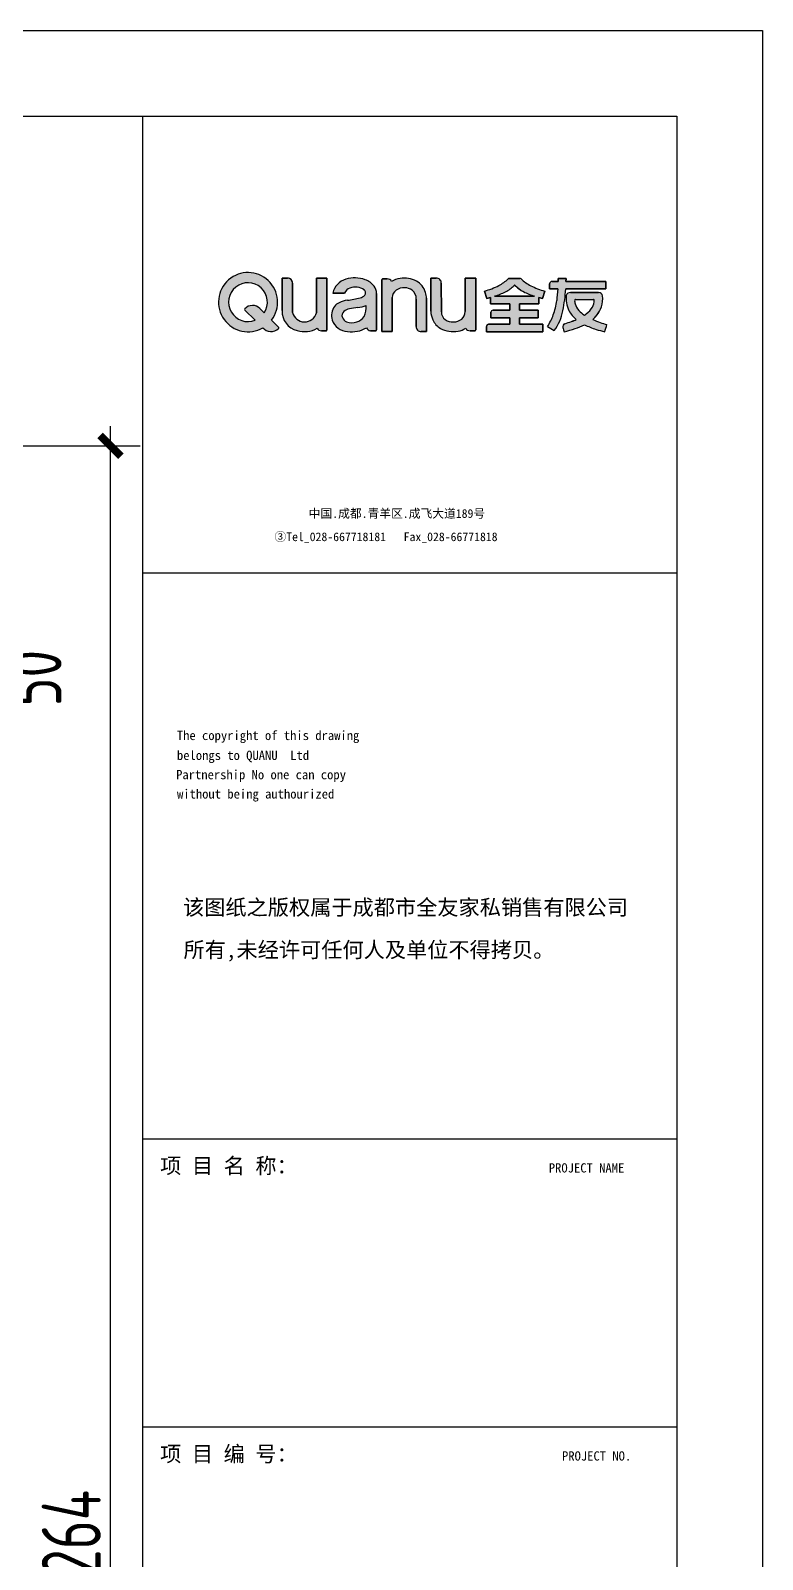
# Model space of a CAD drawing. Header units: millimetres. Extents: x 52288 to 141161, y -25566 to 16480.
# Drawn here: x 137435 to 141161, y 8706 to 16480 of the extents above; entities that cross this region are included whole.
import ezdxf

# ---------------------------------------------------------------- set-up
doc = ezdxf.new("R2010")
doc.units = ezdxf.units.MM
doc.layers.get('0').update_dxf_attribs({"color": 255})
doc.layers.add('YQ_DIM', color=3, linetype='Continuous')
doc.layers.add('图框', color=4, linetype='Continuous')
doc.styles.add('3516a317683c93ed5777ee6bd594af5a_SimSun', font='', dxfattribs={"height": 160.7402560130907})
doc.styles.add('486eac61bdf323c0d8daa4344637af08_SimSun', font='', dxfattribs={"height": 160.7402560129271})
doc.styles.add('868dd16e21e98a0437367827c1d5c75a_SimSun', font='', dxfattribs={"height": 160.7402560061108})
doc.styles.add('aedd14beafe0c8535101916d41719d9f_SimHei', font='simhei.ttf', dxfattribs={"height": 150})
doc.styles.add('c29dd2d964cafe9d8f7dd6c5c8226ba5_SimSun', font='', dxfattribs={"height": 160.7402560063835})
doc.styles.add('c7ae334b32e07ac2cc6275dbd18fe2b9_SimSun', font='', dxfattribs={"height": 160.7402560062199})
doc.styles.add('d58a1c43070b39506eecce2acf595028_SimSun', font='', dxfattribs={"height": 270.0436300979767})
doc.styles.add('e87b1bf8534fb75d08add259cfddff81_SimSun', font='', dxfattribs={"height": 160.740256013745})
doc.styles.add('YQ_DIM', font='SUPEROS.SHX', dxfattribs={"width": 0.8, "bigfont": 'HZDX.SHX'})
doc.styles.get('3516a317683c93ed5777ee6bd594af5a_SimSun').set_extended_font_data('SimSun')
doc.styles.get('486eac61bdf323c0d8daa4344637af08_SimSun').set_extended_font_data('SimSun')
doc.styles.get('868dd16e21e98a0437367827c1d5c75a_SimSun').set_extended_font_data('SimSun')
doc.styles.get('c29dd2d964cafe9d8f7dd6c5c8226ba5_SimSun').set_extended_font_data('SimSun')
doc.styles.get('c7ae334b32e07ac2cc6275dbd18fe2b9_SimSun').set_extended_font_data('SimSun')
doc.styles.get('d58a1c43070b39506eecce2acf595028_SimSun').set_extended_font_data('SimSun')
doc.styles.get('e87b1bf8534fb75d08add259cfddff81_SimSun').set_extended_font_data('SimSun')
doc.dimstyles.new('yq100', dxfattribs={"dimscale": 100, "dimtxt": 3, "dimasz": 1, "dimexe": 1.5, "dimexo": 3, "dimgap": 0.5, "dimtad": 1, "dimdec": 0, "dimdsep": 46, "dimtxsty": 'YQ_DIM', "dimblk": 'YQTICK', "dimcen": 0, "dimclrd": 256, "dimclre": 256, "dimclrt": 7, "dimadec": 1, "dimazin": 2, "dimtfac": 1, "dimtdec": 4, "dimtix": 1, "dimtmove": 2, "dimatfit": 2, "dimfxl": 1, "dimtolj": 1, "dimtzin": 0, "dimarcsym": 0})

# ---------------------------------------------------------------- blocks, each defined once
blk = doc.blocks.new('YQTICK')
blk.add_line((-1, 1e-16), (1, 1e-16))
at = {"const_width": 0.4}
blk.add_lwpolyline([(0.5303300858899105, 0.5303300858899106), (-0.5303300858899106, -0.5303300858899105)], dxfattribs=at)
blk = doc.blocks.new('*D214')
at = {"layer": 'Defpoints', "color": 0, "transparency": 16777216}
for p in [(136642.5864867716, 13211.24456644837), (136642.5864867716, 13161.24456644836), (137242.5864867718, 13211.24456644837)]:
    blk.add_point(p, dxfattribs=at)
at = {"layer": 'YQ_DIM', "lineweight": -2, "transparency": 16777216}
for p, q in [((137242.5864867718, 13311.24456644837), (137242.5864867718, 13411.24456644837)), ((136942.5864867717, 13211.24456644837), (137392.5864867718, 13211.24456644837)), ((136942.5864867717, 13161.24456644836), (137392.5864867718, 13161.24456644836)), ((137242.5864867718, 13161.24456644836), (137242.5864867718, 13211.24456644837)), ((137242.5864867718, 13061.24456644836), (137242.5864867718, 12961.24456644836))]:
    blk.add_line(p, q, dxfattribs=at)
at = {"layer": 'YQ_DIM', "lineweight": -2, "transparency": 16777216, "xscale": 100, "yscale": 100, "zscale": 100}
for p, rotation in [((137242.5864867718, 13211.24456644837), 270), ((137242.5864867718, 13161.24456644836), 90)]:
    blk.add_blockref('YQTICK', p, dxfattribs=dict(at, rotation=rotation))
at = {"layer": 'YQ_DIM', "color": 7, "transparency": 16777216, "insert": (137442.5864867717, 13186.24456644834), "char_height": 300, "attachment_point": 5, "rotation": 90, "style": 'YQ_DIM'}
blk.add_mtext('\\A1;50', dxfattribs=at)
blk = doc.blocks.new('*D216')
at = {"layer": 'Defpoints', "color": 0, "transparency": 16777216}
for p in [(136642.5864867716, 14368.24456644837), (137842.5864867718, 14368.24456644837), (136642.5864867716, 3104.244566448361)]:
    blk.add_point(p, dxfattribs=at)
at = {"layer": 'YQ_DIM', "lineweight": -2, "transparency": 16777216}
for p, q in [((136942.5864867717, 14368.24456644837), (137992.5864867717, 14368.24456644837)), ((137842.5864867718, 3204.244566448362), (137842.5864867718, 14268.24456644837)), ((136942.5864867717, 3104.244566448361), (137992.5864867717, 3104.244566448361))]:
    blk.add_line(p, q, dxfattribs=at)
at = {"layer": 'YQ_DIM', "lineweight": -2, "transparency": 16777216, "xscale": 100, "yscale": 100, "zscale": 100}
for p, rotation in [((137842.5864867718, 14368.24456644837), 90), ((137842.5864867718, 3104.244566448361), 270)]:
    blk.add_blockref('YQTICK', p, dxfattribs=dict(at, rotation=rotation))
at = {"layer": 'YQ_DIM', "color": 7, "transparency": 16777216, "insert": (137642.5864867717, 8736.244566448322), "char_height": 300, "attachment_point": 5, "rotation": 90, "style": 'YQ_DIM'}
blk.add_mtext('\\A1;11264', dxfattribs=at)
blk = doc.blocks.new('_Frame1752725')
at = {"layer": '图框'}
h = blk.add_hatch(color=127, dxfattribs=at)
edge = h.paths.add_edge_path(flags=0)
edge.add_arc((84767.29983498303, 39335.86920680334), 148.9317296771051, 220.2380441035172, 313.9089639903097)
edge.add_arc((84861.19626297161, 39239.93572113029), 14.74090326848683, 309.5681676670829, 406.7732154120058)
edge.add_line((84871.29212791126, 39250.67665871933), (84775.15939419852, 39346.38938346832))
edge.add_arc((84448.48195385472, 39595.86442142975), 411.042509474918, 322.6319717870734, 659.9367674458362)
edge = h.paths.add_edge_path(flags=0)
edge.add_line((84673.95438230698, 39447.15222534627), (84613.51069582695, 39507.33183018477))
edge.add_arc((84509.73967057343, 39402.61527594766), 147.424497331542, 45.25984496958982, 136.0468076966798)
edge.add_arc((84415.85280893181, 39496.98611205459), 14.60063779997198, 146.9996372304253, 225.0733625253638)
edge.add_line((84405.54182669366, 39486.64869122297), (84547.84686812024, 39344.70760374578))
edge.add_arc((84448.48195385473, 39595.86442142978), 270.0983769965041, -33.40717630417652, 291.58518693506414, ccw=False)
h = blk.add_hatch(color=127, dxfattribs=at)
edge = h.paths.add_edge_path(flags=0)
edge.add_line((85545.98814590093, 39929.13333678867), (85399.26384225108, 39929.13331604595))
edge.add_line((85399.26384225108, 39929.13331604595), (85398.40719916593, 39449.97235725364))
edge.add_arc((85233.80321806137, 39490.99751014209), 169.6394227913795, 192.5059831938823, 346.0049908071964, ccw=False)
edge.add_line((85068.18876203611, 39454.26352423728), (85067.59745869647, 39862.04457281849))
edge.add_arc((84998.79284606122, 39861.14642132089), 68.81047446428728, 0.747876713437428, 90)
edge.add_line((84998.79284606122, 39929.95689578518), (84920.99988038329, 39929.95689578518))
edge.add_line((84920.99988038329, 39929.95689578518), (84921.1861426598, 39478.19655449975))
edge.add_arc((85199.3800192659, 39470.12440946078), 278.3109636838615, 178.3379572764359, 255.8513963869078)
edge.add_arc((85230.46690252639, 39556.19102634439), 369.477782523574, 254.4391740104243, 298.8616248188284)
edge.add_arc((85468.20879971035, 39267.98475862968), 69.13422644933635, 210.7790271694919, 270)
edge.add_line((85468.20879971035, 39198.85053218036), (85535.16384454838, 39198.85053218036))
edge.add_arc((85533.50126999112, 39211.23547090219), 12.49603382286519, 277.6457707036473, 360.0007308975992)
edge.add_line((85545.99730381298, 39211.23563030872), (85545.98814590093, 39929.13333678867))
h = blk.add_hatch(color=127, dxfattribs=at)
edge = h.paths.add_edge_path(flags=0)
edge.add_arc((86059.35350987397, 39714.66151287946), 176.3799997855151, 1.066876140799212, 36.14656686596346)
edge.add_arc((85990.17937438762, 39653.17677469275), 268.6515173175961, 38.03372877972779, 71.2360413649442)
edge.add_arc((85934.47376271265, 39522.96812660031), 410.0025137581971, 69.718132694073, 107.8481300190022)
edge.add_arc((85878.55931738517, 39665.79054984405), 257.0900149404178, 105.7418147858693, 167.1996314721701)
edge.add_line((85627.85852167742, 39722.75006892179), (85791.75167136532, 39722.75006892179))
edge.add_arc((85902.23377290818, 39678.78480068134), 118.9085344825481, 107.9684309643045, 158.300402845619, ccw=False)
edge.add_arc((85941.190730935, 39562.99392889821), 241.0735452816799, 84.38042802800709, 108.286013596386, ccw=False)
edge.add_arc((85954.92185636704, 39627.3264573902), 175.8599191656788, 51.57504332024388, 86.78083875416348, ccw=False)
edge.add_arc((86032.63801615335, 39724.98551164651), 51.05219801697415, -39.945558887068614, 51.7889288613527, ccw=False)
edge.add_arc((85966.61009107502, 39803.71798454651), 153.280386373168, 284.72528545487745, 313.3230342935632, ccw=False)
edge.add_arc((85732.9638298043, 40655.97205433014), 1036.974153217807, 275.3775369216011, 285.24148037042994, ccw=False)
edge.add_arc((85887.61920492863, 39220.55937313941), 407.0799106975717, 98.11623282714524, 115.3876523097039)
edge.add_arc((85795.70331607434, 39419.55451027608), 187.9079375520819, 116.0822340984236, 141.4421647950466)
edge.add_arc((85844.41540595118, 39408.3835284647), 233.9644197155469, 146.7459883549517, 194.9482398451684)
edge.add_arc((85844.53836735166, 39425.7458903582), 239.1485998027697, 198.9628724129108, 267.0198578706035)
edge.add_arc((85885.82413385442, 39600.42990276594), 416.9839191975317, 262.5981471824778, 300.1410629065163)
edge.add_arc((86154.5562373428, 39262.55433608718), 63.55484026011115, 200.954311048714, 267.9304864211742)
edge.add_line((86152.26114670085, 39199.04094947118), (86226.1968747137, 39199.18009721484))
edge.add_arc((86223.39497097707, 39211.23398684852), 12.37525433477922, 283.0859115787029, 360.0076090017832)
edge.add_line((86235.77022520271, 39211.23563030872), (86235.70293303535, 39717.94560712054))
edge = h.paths.add_edge_path(flags=0)
edge.add_arc((85882.36506860927, 39346.41825933784), 158.9061869784193, 99.17871942508408, 130.206403467074)
edge.add_arc((85828.59239296625, 39411.66082170326), 74.37371069097657, 131.0148680427941, 204.4626230747266)
edge.add_arc((85854.22769973565, 39415.70263200549), 99.62327308584008, 200.469992774633, 248.4141642376808)
edge.add_arc((85891.86026376452, 39520.90672121928), 211.3265342684857, 249.4202850752802, 288.9137067487212)
edge.add_arc((85911.43554809724, 39492.53106416649), 178.3814049181304, 285.9185893755929, 327.1927749894476)
edge.add_arc((85802.28865655835, 39521.22906671463), 287.8063083448873, 334.181131510128, 366.0521943084551)
edge.add_arc((85934.46187121882, 39881.79799231793), 364.3802459002115, 276.4456145470267, 295.00610557639305, ccw=False)
edge.add_arc((86898.06338143407, 32439.36560795537), 7140.224178289566, 97.42481594364052, 98.38362011521227)
h = blk.add_hatch(color=127, dxfattribs=at)
edge = h.paths.add_edge_path(flags=0)
edge.add_arc((86621.26967760758, 39568.47819143832), 361.8257166193162, 61.91975623077635, 99.52859388517894)
edge.add_arc((86617.1725065106, 39569.22154512115), 360.4356648604801, 98.90583172581138, 118.8309535793351)
edge.add_arc((86387.20077788387, 39853.93728906034), 64.168353575731, 28.93177283336087, 92.55860754054395)
edge.add_line((86384.33622010161, 39918.04167197862), (86321.31618565384, 39918.04167197862))
edge.add_arc((86319.13686579985, 39905.65665602089), 12.57529543585283, 80.02015835983248, 180.0003743873381)
edge.add_line((86306.56157036428, 39905.65657385026), (86306.5662667593, 39186.92591558374))
edge.add_line((86306.5662667593, 39186.92591558374), (86453.28610877562, 39186.92591558374))
edge.add_line((86453.28610877562, 39186.92591558374), (86453.53665293852, 39659.11523861271))
edge.add_arc((86585.38267904091, 39655.47030455613), 131.8963992809347, 126.5180320754539, 178.4164394970568, ccw=False)
edge.add_arc((86617.21137351026, 39601.01257631092), 194.7226097736422, 87.15381934618762, 124.5089057038314, ccw=False)
edge.add_arc((86626.5355172701, 39612.96670574976), 182.5286038755536, 55.658432234772704, 89.8917772545837, ccw=False)
edge.add_arc((86646.06413589098, 39651.75697611912), 139.6021056449307, -6.273575203020016, 53.29455166438788, ccw=False)
edge.add_line((86784.83022862709, 39636.50183248654), (86784.85357233603, 39259.19081300413))
edge.add_arc((86852.57174409462, 39254.7774075829), 67.86183709376286, 176.2711280765733, 271.0004550365444)
edge.add_line((86853.756635326, 39186.92591558374), (86931.55007064344, 39186.92591558374))
edge.add_line((86931.55007064344, 39186.92591558374), (86930.90276724454, 39649.41476094692))
edge.add_arc((86419.3344556897, 39603.44471416756), 513.6296161515323, 5.13486508578309, 14.3694919679643)
edge.add_arc((86663.68405941706, 39657.02420568593), 263.7721095563984, 16.26787376780749, 60.9949066642995)
h = blk.add_hatch(color=34, dxfattribs=at)
edge = h.paths.add_edge_path(flags=0)
edge.add_arc((87306.72944882207, 39504.51570093712), 183.1380954835543, 269.3644822040229, 308.1911792995119)
edge.add_arc((87333.39491118841, 39462.42178405337), 133.6635018286431, 310.3642888615421, 361.1772821291647)
edge.add_line((87467.03019779985, 39465.168034838), (87467.04124957453, 39929.95689578518))
edge.add_line((87467.04124957453, 39929.95689578518), (87613.77940753146, 39929.95689578518))
edge.add_line((87613.77940753146, 39929.95689578518), (87613.77471113643, 39211.23563030872))
edge.add_arc((87601.52925042776, 39211.09747452372), 12.24624003473932, -89.32340043065079, 0.6463952439144123, ccw=False)
edge.add_line((87601.67386157069, 39198.85208834747), (87535.98151063875, 39198.8502973606))
edge.add_arc((87533.18520944029, 39263.05589791646), 64.26646437396363, 208.2844438338783, 272.49378669682847, ccw=False)
edge.add_arc((87310.19357450893, 39521.0624582367), 333.0120907061139, 279.9592577791272, 299.97857635208123, ccw=False)
edge.add_arc((87299.39886397946, 39548.30173515478), 361.7562804857008, 240.9773770933831, 280.8970922119112, ccw=False)
edge.add_arc((87253.86681611343, 39457.13832393149), 259.987794805351, 204.6068513659465, 240.0046072508428, ccw=False)
edge.add_arc((87316.07202638077, 39482.20824445028), 326.9975473854933, 182.3155143663885, 204.0622017925993, ccw=False)
edge.add_line((86989.34147519805, 39468.99677519181), (86988.77728770675, 39929.95689578518))
edge.add_line((86988.77728770675, 39929.95689578518), (87064.30994556542, 39929.95689578518))
edge.add_arc((87068.2667421819, 39862.66579528676), 67.40733228479266, -4.3809912613435245, 93.36518497781492, ccw=False)
edge.add_line((87135.47712035615, 39857.5166680377), (87136.52313896274, 39460.81529423081))
edge.add_arc((87266.08204979094, 39458.6877476641), 129.5763783619069, 179.0592041668858, 234.3259167883813)
edge.add_arc((87295.4403191493, 39507.88276696112), 186.723540429695, 235.8112693527512, 272.8419122310162)
h = blk.add_hatch(color=127, dxfattribs=at)
edge = h.paths.add_edge_path(flags=0)
edge.add_arc((88863.75705644312, 40794.68770563673), 1084.656819002248, 243.4426214662634, 254.4956369588065)
edge.add_line((88573.81553834733, 39749.50143941793), (88542.50373346652, 39646.54518922007))
edge.add_line((88542.50373346652, 39646.54518922007), (88490.77435123398, 39660.48983435471))
edge.add_line((88490.77435123398, 39660.48983435471), (88490.77435123398, 39572.75496101813))
edge.add_line((88490.77435123398, 39572.75496101813), (88221.25152848281, 39572.75496101813))
edge.add_line((88221.25152848281, 39572.75496101813), (88221.25152848281, 39483.06837495075))
edge.add_line((88221.25152848281, 39483.06837495075), (88484.05005284361, 39483.06837495075))
edge.add_line((88484.05005284361, 39483.06837495075), (88484.05005284361, 39378.21407670534))
edge.add_line((88484.05005284361, 39378.21407670534), (88221.25152848281, 39378.21407670534))
edge.add_line((88221.25152848281, 39378.21407670534), (88221.25152848281, 39288.53218703297))
edge.add_line((88221.25152848281, 39288.53218703297), (88546.85400417405, 39288.53218703297))
edge.add_line((88546.85400417405, 39288.53218703297), (88546.85400417405, 39183.67295757278))
edge.add_line((88546.85400417405, 39183.67295757278), (87762.80377058435, 39183.67295757278))
edge.add_line((87762.80377058435, 39183.67295757278), (87762.91067549153, 39257.6713278136))
edge.add_arc((87793.5870420185, 39257.62700989004), 30.6763985398284, 92.35231495100419, 179.9172252617366, ccw=False)
edge.add_line((87792.32795659616, 39288.27755851929), (88088.40601145584, 39288.53218703297))
edge.add_line((88088.40601145584, 39288.53218703297), (88088.40601145584, 39378.21407670534))
edge.add_line((88088.40601145584, 39378.21407670534), (87825.59832912474, 39378.23428377611))
edge.add_line((87825.59832912474, 39378.23428377611), (87825.99088112228, 39454.66154316344))
edge.add_arc((87859.2194632862, 39449.42867397569), 33.63809733856726, 98.06418497675901, 171.0505055675783, ccw=False)
edge.add_line((87854.50063192566, 39482.73414234275), (88088.40601145584, 39483.27621604494))
edge.add_line((88088.40601145584, 39483.27621604494), (88088.40601145584, 39572.75496101813))
edge.add_line((88088.40601145584, 39572.75496101813), (87818.88318870465, 39572.75496101813))
edge.add_line((87818.88318870465, 39572.75496101813), (87818.88318870465, 39660.80109630485))
edge.add_line((87818.88318870465, 39660.80109630485), (87767.55212654197, 39645.18991971603))
edge.add_line((87767.55212654197, 39645.18991971603), (87735.82814722598, 39749.50143941793))
edge.add_arc((87453.6467041806, 40773.65369714168), 1062.315496356838, 285.4043112853434, 296.9691730230617)
edge.add_arc((87715.05977089774, 40267.22919736897), 492.4217771873816, 296.583399013757, 315.5071099093146)
edge.add_arc((88077.92424082688, 39909.64294779392), 17.04459754285354, 94.70602026042422, 132.8953029499601, ccw=False)
edge.add_line((88076.5258470207, 39926.63008410822), (88228.29524420836, 39926.70863416924))
edge.add_arc((88228.30879729975, 39900.52221896312), 26.1864187133988, 52.36257055432827, 90.02965411118032, ccw=False)
edge.add_arc((88597.29279357377, 40269.99857083572), 496.2089205429676, 224.6527212021642, 243.8771939930586)
edge = h.paths.add_edge_path(flags=0)
edge.add_arc((87817.79567011246, 40154.59391076876), 464.6777150162539, 296.9518089760104, 315.4230326986399)
edge.add_arc((88154.82198499767, 39822.70498122094), 8.331901249209857, 35.671995352741305, 136.388192478257, ccw=False)
edge.add_arc((88493.00786748467, 40156.98879477453), 467.2882802740324, 224.8272751023901, 242.6914709771439)
edge.add_arc((88701.65946628262, 40551.74571621764), 913.7847593836462, 242.4224890644533, 252.9296546318964)
edge.add_line((88433.42197524339, 39678.21767723846), (87876.22640672496, 39678.21767723846))
edge.add_arc((87601.5221381168, 40568.00565391432), 931.2277265140227, 287.1570279794288, 297.2845818837275)
h = blk.add_hatch(color=127, dxfattribs=at)
edge = h.paths.add_edge_path(flags=0)
edge.add_line((89424.14035918762, 39884.15765154507), (88869.1891978495, 39884.15765154507))
edge.add_line((88869.1891978495, 39884.15765154507), (88869.59167890275, 39926.70863416924))
edge.add_line((88869.59167890275, 39926.70863416924), (88758.70979246825, 39926.70863416924))
edge.add_line((88758.70979246825, 39926.70863416924), (88758.48295658873, 39884.15765154507))
edge.add_line((88758.48295658873, 39884.15765154507), (88674.94251779787, 39884.15765154507))
edge.add_arc((88675.09269747205, 39850.9694020338), 33.18858929747666, 90.25926654453224, 180)
edge.add_line((88641.9041081746, 39850.9694020338), (88641.9041081746, 39779.39986421733))
edge.add_line((88641.9041081746, 39779.39986421733), (88755.45190324252, 39779.39986421733))
edge.add_arc((93765.02206431967, 39228.86938620763), 5039.729854463658, 173.7286031618145, 175.5821923318057)
edge.add_arc((87714.90806694728, 39757.59039924493), 1034.941339260398, 340.83849179019376, 352.19673361167435, ccw=False)
edge.add_arc((88062.80149588642, 39639.66593916098), 667.6214869361082, 325.2257370955865, 340.59830454705457, ccw=False)
edge.add_arc((93572.28973189618, 47169.89743910816), 9337.908196383549, 237.9076112800886, 238.5933260034278)
edge.add_arc((88162.50626822414, 39597.65830073547), 673.5653845698855, 323.8251312146929, 349.7290166150431)
edge.add_arc((86929.3672855499, 39881.36991670911), 1938.437781656338, 347.9762147404223, 356.9846070858832)
edge.add_line((88865.1211804827, 39779.39986421733), (89424.14035918762, 39779.39986421733))
edge.add_line((89424.14035918762, 39779.39986421733), (89424.14035918762, 39884.15765154507))
h = blk.add_hatch(color=127, dxfattribs=at)
edge = h.paths.add_edge_path(flags=0)
edge.add_arc((89325.45745714316, 39676.04686453657), 53.27269880335242, 10.11424258642853, 92.59560345543407)
edge.add_line((89323.04493197547, 39729.26490809427), (88930.60267805123, 39729.26490809427))
edge.add_arc((88925.63959446167, 39675.11343156827), 54.37843882149238, 84.7633651782788, 164.7863589476459)
edge.add_arc((89358.34283932298, 39652.51163289875), 486.5749855905432, 175.6540683627763, 187.9800524992724)
edge.add_arc((89222.66243069422, 39635.99047796007), 349.9235927280972, 188.3853258614714, 206.6088333153321)
edge.add_arc((89250.44564951718, 39655.56900606678), 383.5667084666047, 207.3648268830316, 231.6058919158884)
edge.add_arc((88532.31242819352, 40428.73512342723), 1176.154568521476, 290.57625962234863, 294.0814719603433, ccw=False)
edge.add_arc((88391.43902489662, 40802.81950049123), 1575.884864573564, 287.0411226113331, 290.59127744826225, ccw=False)
edge.add_arc((88865.8227686824, 39255.29850294579), 42.71367751288251, 107.0979570335956, 197.2746619334935)
edge.add_arc((145654.9719803538, 56966.79998515839), 59529.72697642534, 197.3217156436354, 197.381140555621)
edge.add_arc((88304.89525447771, 41256.62066446478), 2141.754795027601, 284.5636003724128, 288.8434376760959)
edge.add_arc((88652.41255206008, 40237.85092223814), 1065.344086998106, 288.8516988527656, 296.3432753892069)
edge.add_arc((89628.86722707994, 40309.03454408058), 1142.882804717021, 243.8491173013201, 252.5986330213445)
edge.add_arc((90007.33653736758, 41475.26434656255), 2368.956674915338, 252.2994221710133, 255.317208947767)
edge.add_arc((79236.6978479932, 42414.13830570836), 10670.92337663559, 342.3780080821428, 342.9417675703386)
edge.add_arc((89959.22583715527, 41109.93981120281), 1898.931711719282, 251.1569375021775, 254.0742878018296, ccw=False)
edge.add_arc((89544.39627749758, 39937.71161417994), 655.6959130697172, 242.37289381034782, 252.3799064762527, ccw=False)
edge.add_arc((88973.61135556463, 39682.35736234456), 420.8893883339233, 309.3255909509139, 320.8024136860993)
edge.add_arc((89032.33882978049, 39634.18496170507), 344.9325641696745, 320.8384010816065, 342.4656946257337)
edge.add_arc((88945.10499474939, 39653.40995609722), 433.9780945850521, 343.5153211133918, 364.2275926054909)
edge = h.paths.add_edge_path(flags=0)
edge.add_arc((89000.96680685891, 39622.60835558945), 12.4465560983966, 97.64634440834737, 144.4893053820539)
edge.add_arc((89117.46448748736, 39611.86981816678), 127.8977188022222, 171.923875468145, 196.8054351313416)
edge.add_arc((89210.75931444274, 39635.69904885007), 224.1363342191999, 195.7414173601593, 223.4970818954661)
edge.add_arc((89356.78061613347, 39768.58924764801), 421.5522586323002, 222.9385616865941, 236.6757095649402)
edge.add_arc((88839.8194989074, 39842.19447860628), 512.6194988389929, 303.8271710000319, 307.4096318838816)
edge.add_arc((88964.86600543617, 39690.29849165279), 316.0782752241293, 306.131971217713, 329.0836822958423)
edge.add_arc((89073.10636521559, 39622.10407437175), 188.2017810065195, 329.9644322168014, 360.5314112629126)
edge.add_arc((89250.27285470418, 39623.85211190016), 11.02719699076661, 359.9869358841814, 452.7158984271323)
edge.add_line((89249.75034618402, 39634.86692276188), (88999.31069170314, 39634.9442398829))
at = {"layer": '图框', "linetype": 'Continuous'}
for p, q in [((32200.69417268088, 43367.89985681519), (91600.69417267996, 43367.89985681519)), ((91600.69417267996, 43367.89985681519), (91600.69417267996, 1363.614142528808)), ((34582.03130042231, 42177.23129302596), (90410.02560885582, 42177.23129302596)), ((82980.25377489586, 42177.23129302596), (82980.25377489586, 2554.282706329672)), ((90410.02560885582, 42177.23129302596), (90410.02560885582, 2554.282706329672)), ((90410.02560885582, 41462.83015474893), (90410.02560885582, 2554.282706329672)), ((84920.99988038329, 39929.95689578518), (84998.79284606122, 39929.95689578518)), ((84921.1861426598, 39478.19655449975), (84920.99988038329, 39929.95689578518)), ((85398.40719916593, 39449.97235725364), (85399.26384225108, 39929.13331604595)), ((85399.26384225108, 39929.13331604595), (85545.98814590093, 39929.13333678867)), ((85545.98814590093, 39929.13333678867), (85545.99730381298, 39211.23563030872)), ((86988.77728770675, 39929.95689578518), (87064.30994556542, 39929.95689578518)), ((86989.34147519805, 39468.99677519181), (86988.77728770675, 39929.95689578518)), ((87467.03019779985, 39465.168034838), (87467.04124957453, 39929.95689578518)), ((87467.04124957453, 39929.95689578518), (87613.77940753146, 39929.95689578518)), ((87613.77940753146, 39929.95689578518), (87613.77471113643, 39211.23563030872)), ((88076.5258470207, 39926.63008410822), (88228.29524420836, 39926.70863416924)), ((88758.48295658873, 39884.15765154507), (88758.70979246825, 39926.70863416924)), ((88758.70979246825, 39926.70863416924), (88869.59167890275, 39926.70863416924)), ((88869.59167890275, 39926.70863416924), (88869.1891978495, 39884.15765154507)), ((85067.59977407887, 39860.44781358297), (85068.18876203611, 39454.26352423728)), ((85791.75167136532, 39722.75006892179), (85627.85852167742, 39722.75006892179)), ((86235.70293303535, 39717.94560712054), (86235.77022520271, 39211.23563030872)), ((86306.5662667593, 39186.92591558374), (86306.56157036428, 39905.65657385026)), ((86321.31618565384, 39918.04167197862), (86384.33622010163, 39918.04167197862)), ((87135.47712035615, 39857.5166680377), (87136.52313896274, 39460.81529423081)), ((87767.1399521068, 39646.54518922007), (87735.82814722598, 39749.50143941793)), ((88573.81553834733, 39749.50143941793), (88542.50373346652, 39646.54518922007)), ((88641.9041081746, 39779.39986421733), (88641.9041081746, 39850.9694020338)), ((88755.45190324252, 39779.39986421733), (88641.9041081746, 39779.39986421733)), ((88675.24287714627, 39884.15765154507), (88758.48295658873, 39884.15765154507)), ((89424.14035918762, 39779.39986421733), (88865.1211804827, 39779.39986421733)), ((88869.1891978495, 39884.15765154507), (89424.14035918762, 39884.15765154507)), ((88930.60267805123, 39729.26490809427), (89323.04493197547, 39729.26490809427)), ((89424.14035918762, 39884.15765154507), (89424.14035918762, 39779.39986421733)), ((84613.51069582695, 39507.33183018476), (84673.95438230698, 39447.15222534627)), ((86453.53665293852, 39659.11523861271), (86453.28610877562, 39186.92591558374)), ((86784.85357233603, 39259.19081300413), (86784.83022862709, 39636.50183248654)), ((86930.90276724454, 39649.41476094692), (86931.55007064344, 39186.92591558374)), ((87818.88318870465, 39660.80109630485), (87767.55212654197, 39645.18991971603)), ((87818.88318870465, 39572.75496101813), (87818.88318870465, 39660.80109630485)), ((88088.40601145584, 39572.75496101813), (87818.88318870465, 39572.75496101813)), ((87876.22640672496, 39678.21767723846), (88433.42197524339, 39678.21767723846)), ((88088.40601145584, 39483.27621604494), (88088.40601145584, 39572.75496101813)), ((88490.77435123398, 39572.75496101813), (88221.25152848281, 39572.75496101813)), ((88221.25152848281, 39572.75496101813), (88221.25152848281, 39483.06837495075)), ((88542.50373346652, 39646.54518922007), (88490.77435123398, 39660.48983435471)), ((88490.77435123398, 39660.48983435471), (88490.77435123398, 39572.75496101813)), ((89002.63053850371, 39634.94321496137), (89249.75034618402, 39634.86692276188)), ((84547.84686812024, 39344.70760374578), (84405.54182669366, 39486.64869122297)), ((84775.15939419852, 39346.38938346832), (84871.29212791126, 39250.67665871933)), ((87792.32795659616, 39288.27755851929), (88088.40601145584, 39288.53218703297)), ((87825.59832912474, 39378.23428377611), (87825.99088112228, 39454.66154316344)), ((88088.40601145584, 39378.21407670534), (87825.59832912474, 39378.23428377611)), ((87854.50063192566, 39482.73414234275), (88088.40601145584, 39483.27621604494)), ((88088.40601145584, 39288.53218703297), (88088.40601145584, 39378.21407670534)), ((88221.25152848281, 39483.06837495075), (88484.05005284361, 39483.06837495075)), ((88484.05005284361, 39378.21407670534), (88221.25152848281, 39378.21407670534)), ((88221.25152848281, 39378.21407670534), (88221.25152848281, 39288.53218703297)), ((88221.25152848281, 39288.53218703297), (88546.85400417405, 39288.53218703297)), ((88484.05005284361, 39483.06837495075), (88484.05005284361, 39378.21407670534)), ((88546.85400417405, 39288.53218703297), (88546.85400417405, 39183.67295757278)), ((85531.8386954339, 39198.85053218036), (85468.20879971035, 39198.85053218036)), ((86226.1968747137, 39199.18009721484), (86152.26114670085, 39199.04094947118)), ((86453.28610877562, 39186.92591558374), (86306.5662667593, 39186.92591558374)), ((86931.55007064344, 39186.92591558374), (86853.756635326, 39186.92591558374)), ((87601.38530698307, 39198.85208048052), (87535.98151063875, 39198.8502973606)), ((87762.80377058435, 39183.67295757278), (87762.91067549153, 39257.6713278136)), ((88546.85400417405, 39183.67295757278), (87762.80377058435, 39183.67295757278)), ((82980.25377489586, 35834.49239629538), (90410.02560885582, 35834.49239629538)), ((82980.25377489586, 27975.92285597914), (90410.02560885582, 27975.92285597914)), ((82980.25377489586, 23975.19797204861), (90410.02560885582, 23975.19797204861))]:
    blk.add_line(p, q, dxfattribs=at)
at = {"layer": '图框', "color": 127, "linetype": 'Continuous', "ltscale": 2}
for p, q in [((84998.79284606122, 39929.95689578518), (84920.99988038329, 39929.95689578518)), ((84920.99988038329, 39929.95689578518), (84921.1861426598, 39478.19655449975)), ((85399.26384225108, 39929.13331604595), (85398.40719916593, 39449.97235725364)), ((85545.98814590093, 39929.13333678867), (85399.26384225108, 39929.13331604595)), ((85545.99730381298, 39211.23563030872), (85545.98814590093, 39929.13333678867)), ((88228.29524420836, 39926.70863416924), (88076.5258470207, 39926.63008410822)), ((88758.70979246825, 39926.70863416924), (88758.48295658873, 39884.15765154507)), ((88869.59167890275, 39926.70863416924), (88758.70979246825, 39926.70863416924)), ((88869.1891978495, 39884.15765154507), (88869.59167890275, 39926.70863416924)), ((85068.18876203611, 39454.26352423728), (85067.59745869647, 39862.04457281849)), ((85627.85852167742, 39722.75006892179), (85791.75167136532, 39722.75006892179)), ((86235.77022520271, 39211.23563030872), (86235.70293303535, 39717.94560712054)), ((86306.56157036428, 39905.65657385026), (86306.5662667593, 39186.92591558374)), ((86384.33622010161, 39918.04167197862), (86321.31618565384, 39918.04167197862)), ((87735.82814722598, 39749.50143941793), (87767.55212654197, 39645.18991971603)), ((88542.50373346652, 39646.54518922007), (88573.81553834733, 39749.50143941793)), ((88641.9041081746, 39850.9694020338), (88641.9041081746, 39779.39986421733)), ((88641.9041081746, 39779.39986421733), (88755.45190324252, 39779.39986421733)), ((88758.48295658873, 39884.15765154507), (88674.94251779787, 39884.15765154507)), ((88865.1211804827, 39779.39986421733), (89424.14035918762, 39779.39986421733)), ((89424.14035918762, 39884.15765154507), (88869.1891978495, 39884.15765154507)), ((89323.04493197547, 39729.26490809427), (88930.60267805123, 39729.26490809427)), ((89424.14035918762, 39779.39986421733), (89424.14035918762, 39884.15765154507)), ((84673.95438230698, 39447.15222534627), (84613.51069582695, 39507.33183018477)), ((86453.28610877562, 39186.92591558374), (86453.53665293852, 39659.11523861271)), ((86784.83022862709, 39636.50183248654), (86784.85357233603, 39259.19081300413)), ((86931.55007064344, 39186.92591558374), (86930.90276724454, 39649.41476094692)), ((87767.55212654197, 39645.18991971603), (87818.88318870465, 39660.80109630485)), ((87818.88318870465, 39660.80109630485), (87818.88318870465, 39572.75496101813)), ((87818.88318870465, 39572.75496101813), (88088.40601145584, 39572.75496101813)), ((88433.42197524339, 39678.21767723846), (87876.22640672496, 39678.21767723846)), ((88088.40601145584, 39572.75496101813), (88088.40601145584, 39483.27621604494)), ((88221.25152848281, 39483.06837495075), (88221.25152848281, 39572.75496101813)), ((88221.25152848281, 39572.75496101813), (88490.77435123398, 39572.75496101813)), ((88490.77435123398, 39572.75496101813), (88490.77435123398, 39660.48983435471)), ((88490.77435123398, 39660.48983435471), (88542.50373346652, 39646.54518922007)), ((88999.31069170314, 39634.9442398829), (89249.75034618402, 39634.86692276188)), ((84405.54182669366, 39486.64869122297), (84547.84686812024, 39344.70760374578)), ((84871.29212791126, 39250.67665871933), (84775.15939419852, 39346.38938346832)), ((88088.40601145584, 39288.53218703297), (87792.32795659616, 39288.27755851929)), ((87825.99088112228, 39454.66154316344), (87825.59832912474, 39378.23428377611)), ((87825.59832912474, 39378.23428377611), (88088.40601145584, 39378.21407670534)), ((88088.40601145584, 39483.27621604494), (87854.50063192566, 39482.73414234275)), ((88088.40601145584, 39378.21407670534), (88088.40601145584, 39288.53218703297)), ((88484.05005284361, 39483.06837495075), (88221.25152848281, 39483.06837495075)), ((88221.25152848281, 39288.53218703297), (88221.25152848281, 39378.21407670534)), ((88221.25152848281, 39378.21407670534), (88484.05005284361, 39378.21407670534)), ((88546.85400417405, 39288.53218703297), (88221.25152848281, 39288.53218703297)), ((88484.05005284361, 39378.21407670534), (88484.05005284361, 39483.06837495075)), ((88546.85400417405, 39183.67295757278), (88546.85400417405, 39288.53218703297)), ((85468.20879971035, 39198.85053218036), (85535.16384454838, 39198.85053218036)), ((86152.26114670085, 39199.04094947118), (86226.1968747137, 39199.18009721484)), ((86306.5662667593, 39186.92591558374), (86453.28610877562, 39186.92591558374)), ((86853.756635326, 39186.92591558374), (86931.55007064344, 39186.92591558374)), ((87762.91067549153, 39257.6713278136), (87762.80377058435, 39183.67295757278)), ((87762.80377058435, 39183.67295757278), (88546.85400417405, 39183.67295757278))]:
    blk.add_line(p, q, dxfattribs=at)
at = {"layer": '图框', "color": 34, "linetype": 'Continuous', "ltscale": 2}
for p, q in [((87064.30994556542, 39929.95689578518), (86988.77728770675, 39929.95689578518)), ((86988.77728770675, 39929.95689578518), (86989.34147519805, 39468.99677519181)), ((87467.04124957453, 39929.95689578518), (87467.03019779985, 39465.168034838)), ((87613.77940753146, 39929.95689578518), (87467.04124957453, 39929.95689578518)), ((87613.77471113643, 39211.23563030872), (87613.77940753146, 39929.95689578518)), ((87136.52313896274, 39460.81529423081), (87135.47712035615, 39857.5166680377)), ((87535.98151063875, 39198.8502973606), (87601.67386157069, 39198.85208834747))]:
    blk.add_line(p, q, dxfattribs=at)
at = {"layer": '图框', "linetype": 'Continuous'}
for centre, radius, start, end in [((84448.48195385472, 39595.86442142978), 411.0425094749357, 322.6319717870702, 299.9367674458378), ((84998.79284606122, 39861.14642132089), 68.81047446429147, 359.4182867811459, 90), ((85934.47376271265, 39522.96812660031), 410.0025137581984, 69.71813269407299, 107.8481300190022), ((86617.17250651063, 39569.22154512116), 360.4356648604733, 98.9058317258093, 118.8309535793382), ((86621.26967760755, 39568.47819143832), 361.825716619321, 61.91975623077175, 99.52859388516943), ((87068.2667421819, 39862.66579528676), 67.40733228479628, 355.6190087386627, 93.36518497781479), ((87715.05977089779, 40267.22919736897), 492.421777187357, 296.583399013766, 315.5071099094458), ((88077.92424082677, 39909.64294779391), 17.04459754284408, 94.70602026008291, 132.895302945857), ((88228.30879729975, 39900.52221896313), 26.18641871339888, 52.36257055437285, 90.0296541111803), ((88597.29279357377, 40269.99857083572), 496.2089205429675, 224.6527212021618, 243.8771939930454), ((84448.48195385472, 39595.86442142978), 270.0983769965056, 326.5928236958278, 291.585186935064), ((85878.55931738517, 39665.79054984405), 257.0900149404145, 105.7418147858697, 167.1996314721701), ((85902.23377290818, 39678.78480068134), 118.9085344825336, 107.9684309643587, 158.3004028456164), ((85941.190730935, 39562.9939288982), 241.0735452816972, 84.38042802801104, 108.2860135964172), ((85954.92185636701, 39627.32645739021), 175.8599191656734, 51.40006597223549, 86.78083875415861), ((86032.63801615335, 39724.98551164651), 51.05219801697779, 320.0544411129418, 51.18618043117216), ((85990.17937438762, 39653.17677469277), 268.6515173175858, 38.03372877972536, 71.2360413649437), ((86059.35350987397, 39714.66151287946), 176.3799997855159, 1.066876140799232, 36.14656686596346), ((86319.13686579985, 39905.65665602089), 12.57529543586786, 80.0201583597787, 180.0003743872719), ((86387.20077788387, 39853.93728906037), 64.16835357572084, 28.93177283336717, 92.55860754054422), ((86585.38267904091, 39655.47030455612), 131.8963992809306, 126.5180320754399, 178.4164394970567), ((86617.21137351028, 39601.01257631094), 194.7226097736225, 87.1538193461916, 124.5089057038303), ((86626.5355172701, 39612.96670574974), 182.5286038755741, 55.65843223478282, 89.89177725458366), ((86646.06413589098, 39651.75697611911), 139.6021056449301, 353.726424796977, 53.29455166439445), ((86663.68405941706, 39657.02420568593), 263.7721095563928, 16.26787376781294, 60.99490666430228), ((86419.33445568968, 39603.44471416759), 513.6296161515446, 5.134865085781354, 14.36949196796311), ((87453.64670418059, 40773.65369714174), 1062.315496356892, 285.4043112853434, 296.9691730230665), ((87601.52213811682, 40568.00565391428), 931.2277265139917, 287.1570279794275, 297.2845818837285), ((87817.79567011246, 40154.59391076878), 464.6777150162683, 296.9518089760136, 315.4230326986406), ((88154.82198499767, 39822.70498122097), 8.331901249203053, 53.66308376557675, 136.3881924783294), ((88493.00786748467, 40156.98879477455), 467.2882802740367, 224.5078040144894, 242.6914709771483), ((88701.65946628262, 40551.74571621761), 913.784759383638, 242.4224890644531, 252.9296546318952), ((88863.75705644312, 40794.68770563673), 1084.656819002248, 243.4426214662574, 254.4956369588065), ((88675.0926974721, 39850.9694020338), 33.1885892974824, 89.7407334554427, 180), ((93765.02206431956, 39228.86938620766), 5039.729854463552, 173.7286031618148, 175.5821923318061), ((86929.3672855499, 39881.36991670911), 1938.437781656337, 347.9762147404205, 356.9846070858832), ((88925.63959446167, 39675.11343156825), 54.37843882149827, 84.76336517827947, 164.7863589476385), ((89325.45745714319, 39676.04686453656), 53.27269880336071, 10.11424258641038, 92.59560345544935), ((84415.85280893181, 39496.98611205459), 14.60063779997379, 146.9996372304253, 225.0733625253638), ((84509.73967057343, 39402.61527594766), 147.4244973315389, 45.25984496958184, 136.0468076966798), ((85844.41540595118, 39408.38352846471), 233.9644197155319, 146.7459883549528, 194.9482398451711), ((85795.70331607436, 39419.55451027607), 187.9079375520967, 116.0822340984267, 141.4421647950477), ((85887.61920492863, 39220.55937313941), 407.0799106975709, 98.11623282714524, 115.3876523097039), ((85882.36506860927, 39346.41825933781), 158.9061869784399, 99.178719425003, 130.2064034670745), ((85732.96382980426, 40655.97205433014), 1036.974153217806, 275.3775369216036, 285.2414803704207), ((86898.06338143448, 32439.365607956), 7140.224178288987, 97.4248159436444, 98.38362011521461), ((85934.46187121882, 39881.79799231794), 364.3802459002188, 276.4456145470266, 295.0061055763925), ((85966.61009107502, 39803.71798454654), 153.280386373175, 284.7252854547983, 313.3230342935671), ((85802.2886565583, 39521.22906671463), 287.8063083449017, 334.181131510128, 6.052194308454775), ((87714.90806694723, 39757.59039924498), 1034.941339260451, 340.8384917901901, 352.1967336116707), ((89358.34283932297, 39652.51163289875), 486.5749855905161, 175.6540683627752, 187.9800524992495), ((89222.66243069422, 39635.99047796004), 349.9235927280945, 188.3853258614367, 206.6088333153257), ((89117.46448748736, 39611.86981816675), 127.8977188022112, 171.9238754681311, 196.8054351313704), ((89000.96680685892, 39622.60835558944), 12.44655609840505, 82.31827825024033, 144.4893053819993), ((89210.75931444277, 39635.69904885005), 224.1363342192054, 195.7414173601782, 223.4970818954622), ((88964.86600543617, 39690.29849165282), 316.0782752241295, 306.1319712177027, 329.083682295873), ((89073.10636521559, 39622.1040743717), 188.2017810065224, 329.9644322168808, 0.5314112644387708), ((89250.2728547041, 39623.85211190018), 11.02719699074932, 359.9869359099266, 92.71589842683404), ((89032.33882978049, 39634.18496170507), 344.9325641696701, 320.4395780003504, 342.4656946256955), ((88945.10499474939, 39653.40995609727), 433.9780945850608, 343.5153211133549, 4.227592605480145), ((85199.3800192659, 39470.12440946078), 278.3109636838684, 178.337957276439, 255.8513963869111), ((85233.80321806137, 39490.99751014209), 169.6394227913652, 192.5059831938857, 346.0049908071999), ((85844.53836735166, 39425.7458903582), 239.148599802771, 198.9628724129092, 267.0198578705999), ((85828.59239296624, 39411.66082170326), 74.37371069096633, 131.0148680428257, 204.4626230747363), ((85854.22769973565, 39415.70263200549), 99.62327308584292, 200.4699927746409, 248.4141642376995), ((85891.86026376454, 39520.90672121928), 211.3265342684878, 249.4202850752846, 288.9137067487169), ((85911.43554809724, 39492.53106416649), 178.3814049181343, 285.9185893755922, 327.1927749894457), ((87316.07202638079, 39482.20824445029), 326.9975473855072, 182.3155143663895, 204.0622017925994), ((87253.86681611343, 39457.13832393148), 259.9877948053304, 204.6068513659464, 240.0046072508438), ((87266.08204979094, 39458.6877476641), 129.576378361902, 179.0592041668825, 234.3259167883794), ((87295.44031914933, 39507.88276696112), 186.7235404296991, 235.8112693527462, 272.8419122310116), ((87306.72944882207, 39504.51570093712), 183.1380954835483, 269.3644822040229, 308.1911792995133), ((87333.39491118841, 39462.42178405337), 133.6635018286475, 310.3642888615401, 1.177282129164743), ((87793.5870420185, 39257.62700989004), 30.67639853982781, 92.35231495100412, 179.9172252617501), ((87859.21946328616, 39449.42867397569), 33.63809733856481, 98.06418497673448, 171.0505055675538), ((88062.80149588647, 39639.66593916095), 667.6214869360513, 325.2257370955869, 340.5983045470535), ((88162.50626822414, 39597.65830073545), 673.56538456988, 323.8251312146939, 349.729016615038), ((88865.82276868918, 39255.29850294788), 42.71367751289232, 106.9872878214372, 197.3688252921967), ((88391.43902489662, 40802.81950049118), 1575.884864573534, 287.044122252246, 290.6796534320128), ((89250.44564951718, 39655.56900606678), 383.5667084665999, 207.3648268830296, 231.605891915891), ((88532.31242819356, 40428.7351234272), 1176.154568521436, 290.6946712579356, 294.0814719603434), ((88652.41255206006, 40237.85092223818), 1065.344086998152, 288.8188240132383, 296.3432753892066), ((89356.78061613347, 39768.589247648), 421.5522586323078, 222.9385616865926, 236.6757095649385), ((89628.86722707994, 40309.03454408055), 1142.882804717002, 243.8491173013194, 252.5986330213427), ((88839.81949890724, 39842.19447860627), 512.6194988390754, 303.8271710000473, 307.4096318838948), ((88973.61135556463, 39682.35736234452), 420.8893883338777, 309.3255909509189, 320.4755653960697), ((89544.39627749755, 39937.71161417996), 655.6959130697236, 242.3728938103495, 252.3799064762529), ((89959.22583715532, 41109.93981120275), 1898.93171171922, 251.1569375021754, 254.0742878018281), ((79236.69784799298, 42414.13830570866), 10670.92337663589, 342.3780080821416, 342.9417675703376), ((84767.29983498303, 39335.86920680334), 148.9317296771042, 220.2380441035172, 313.9089639903097), ((84861.19626297161, 39239.93572113029), 14.74090326849184, 309.5681676670829, 46.77321541202513), ((85230.46690252639, 39556.19102634436), 369.4777825235521, 254.4391740104281, 298.8616248188307), ((85468.20879971035, 39267.98475862968), 69.13422644933596, 210.7790271694919, 270), ((85533.50126999112, 39211.23547090219), 12.49603382286833, 262.3542292963527, 0.0007308975992329), ((85885.82413385442, 39600.42990276594), 416.9839191975213, 262.5981471824776, 300.1410629065168), ((86154.5562373428, 39262.55433608718), 63.55484026011303, 200.954311048714, 267.9304864211742), ((86223.39497097705, 39211.23398684852), 12.37525433478273, 283.0859115787686, 0.0076090018505083), ((86852.57174409462, 39254.77740758289), 67.86183709375976, 176.2711280765733, 271.0004550365444), ((87299.39886397946, 39548.30173515478), 361.7562804857014, 240.9773770933806, 280.8970922119087), ((87310.19357450893, 39521.0624582367), 333.0120907061131, 279.9592577791272, 299.9785763520812), ((87533.18520944029, 39263.05589791646), 64.26646437397596, 208.2844438338778, 272.4937866968279), ((87601.52925042776, 39211.09747452371), 12.24624003474098, 269.3265245687467, 0.6463952439144791), ((93572.28973189666, 47169.89743910795), 9337.908196383638, 237.9076112800855, 238.5933260034246), ((145654.9719803667, 56966.79998514171), 59529.72697643268, 197.3217832075562, 197.381140555602), ((88304.89525447767, 41256.62066446478), 2141.754795027623, 284.5636003724134, 288.8270851899855), ((90007.33653736742, 41475.26434656258), 2368.956674915322, 252.2994221710169, 255.3172089477714)]:
    blk.add_arc(centre, radius, start, end, dxfattribs=at)
at = {"layer": '图框', "color": 127, "linetype": 'Continuous', "ltscale": 2}
for centre, radius, start, end in [((84448.48195385472, 39595.86442142975), 411.042509474918, 322.6319717870734, 299.9367674458365), ((84998.79284606122, 39861.14642132089), 68.81047446428728, 0.747876713437428, 90), ((85934.47376271265, 39522.96812660031), 410.0025137581971, 69.718132694073, 107.8481300190022), ((86617.1725065106, 39569.22154512115), 360.4356648604801, 98.90583172581138, 118.8309535793351), ((86621.26967760758, 39568.47819143832), 361.8257166193162, 61.91975623077635, 99.52859388517894), ((87715.05977089774, 40267.22919736897), 492.4217771873816, 296.583399013757, 315.5071099093146), ((88077.92424082688, 39909.64294779392), 17.04459754285354, 94.70602026042415, 132.8953029499601), ((88228.30879729975, 39900.52221896312), 26.1864187133988, 52.36257055432822, 90.0296541111803), ((88597.29279357377, 40269.99857083572), 496.2089205429676, 224.6527212021642, 243.8771939930586), ((84448.48195385473, 39595.86442142978), 270.0983769965041, 326.5928236958235, 291.585186935064), ((85878.55931738517, 39665.79054984405), 257.0900149404178, 105.7418147858693, 167.1996314721701), ((85902.23377290818, 39678.78480068134), 118.9085344825481, 107.9684309643045, 158.3004028456189), ((85941.190730935, 39562.99392889821), 241.0735452816799, 84.3804280280071, 108.286013596386), ((85954.92185636704, 39627.3264573902), 175.8599191656788, 51.57504332024386, 86.78083875416345), ((86032.63801615335, 39724.98551164651), 51.05219801697415, 320.0544411129314, 51.78892886135264), ((85990.17937438762, 39653.17677469275), 268.6515173175961, 38.03372877972779, 71.2360413649442), ((86059.35350987397, 39714.66151287946), 176.3799997855151, 1.066876140799212, 36.14656686596346), ((86319.13686579985, 39905.65665602089), 12.57529543585283, 80.02015835983248, 180.0003743873381), ((86387.20077788387, 39853.93728906034), 64.168353575731, 28.93177283336087, 92.55860754054392), ((86585.38267904091, 39655.47030455613), 131.8963992809347, 126.5180320754538, 178.4164394970567), ((86617.21137351026, 39601.01257631092), 194.7226097736422, 87.15381934618763, 124.5089057038314), ((86626.5355172701, 39612.96670574976), 182.5286038755536, 55.65843223477258, 89.89177725458366), ((86646.06413589098, 39651.75697611912), 139.6021056449307, 353.7264247969799, 53.2945516643879), ((86663.68405941706, 39657.02420568593), 263.7721095563984, 16.26787376780749, 60.9949066642995), ((86419.3344556897, 39603.44471416756), 513.6296161515323, 5.13486508578309, 14.3694919679643), ((87453.6467041806, 40773.65369714168), 1062.315496356838, 285.4043112853434, 296.9691730230618), ((87601.5221381168, 40568.00565391432), 931.2277265140227, 287.1570279794288, 297.2845818837275), ((87817.79567011246, 40154.59391076876), 464.6777150162539, 296.9518089760104, 315.4230326986399), ((88154.82198499767, 39822.70498122094), 8.331901249209857, 35.67199535274122, 136.388192478257), ((88493.00786748467, 40156.98879477453), 467.2882802740324, 224.8272751023901, 242.6914709771439), ((88701.65946628262, 40551.74571621764), 913.7847593836462, 242.4224890644533, 252.9296546318964), ((88863.75705644312, 40794.68770563673), 1084.656819002248, 243.4426214662634, 254.4956369588065), ((88675.09269747205, 39850.9694020338), 33.18858929747666, 90.25926654453224, 180), ((93765.02206431967, 39228.86938620763), 5039.729854463658, 173.7286031618145, 175.5821923318057), ((86929.3672855499, 39881.36991670911), 1938.437781656338, 347.9762147404223, 356.9846070858832), ((88925.63959446167, 39675.11343156827), 54.37843882149238, 84.7633651782788, 164.7863589476459), ((89325.45745714316, 39676.04686453657), 53.27269880335242, 10.11424258642853, 92.59560345543407), ((84415.85280893181, 39496.98611205459), 14.60063779997198, 146.9996372304253, 225.0733625253638), ((84509.73967057343, 39402.61527594766), 147.424497331542, 45.25984496958982, 136.0468076966798), ((85844.41540595118, 39408.3835284647), 233.9644197155469, 146.7459883549517, 194.9482398451684), ((85795.70331607434, 39419.55451027608), 187.9079375520819, 116.0822340984236, 141.4421647950466), ((85887.61920492863, 39220.55937313941), 407.0799106975717, 98.11623282714524, 115.3876523097039), ((85882.36506860927, 39346.41825933784), 158.9061869784193, 99.17871942508408, 130.206403467074), ((85732.9638298043, 40655.97205433014), 1036.974153217807, 275.3775369216011, 285.2414803704299), ((86898.06338143407, 32439.36560795537), 7140.224178289566, 97.42481594364052, 98.38362011521227), ((85934.46187121882, 39881.79799231793), 364.3802459002115, 276.4456145470266, 295.006105576393), ((85966.61009107502, 39803.71798454651), 153.280386373168, 284.7252854548774, 313.3230342935631), ((85802.28865655835, 39521.22906671463), 287.8063083448873, 334.181131510128, 6.052194308455081), ((87714.90806694728, 39757.59039924493), 1034.941339260398, 340.8384917901937, 352.1967336116743), ((89358.34283932298, 39652.51163289875), 486.5749855905432, 175.6540683627763, 187.9800524992724), ((89222.66243069422, 39635.99047796007), 349.9235927280972, 188.3853258614714, 206.6088333153321), ((89117.46448748736, 39611.86981816678), 127.8977188022222, 171.923875468145, 196.8054351313416), ((89000.96680685891, 39622.60835558945), 12.4465560983966, 97.64634440834737, 144.4893053820539), ((89210.75931444274, 39635.69904885007), 224.1363342191999, 195.7414173601593, 223.4970818954661), ((88964.86600543617, 39690.29849165279), 316.0782752241293, 306.131971217713, 329.0836822958423), ((89073.10636521559, 39622.10407437175), 188.2017810065195, 329.9644322168014, 0.5314112629125625), ((89250.27285470418, 39623.85211190016), 11.02719699076661, 359.9869358841814, 92.71589842713257), ((89032.33882978049, 39634.18496170507), 344.9325641696745, 320.8384010816065, 342.4656946257337), ((88945.10499474939, 39653.40995609722), 433.9780945850521, 343.5153211133918, 4.227592605490806), ((85199.3800192659, 39470.12440946078), 278.3109636838615, 178.3379572764359, 255.8513963869078), ((85233.80321806137, 39490.99751014209), 169.6394227913795, 192.5059831938821, 346.0049908071963), ((85844.53836735166, 39425.7458903582), 239.1485998027697, 198.9628724129108, 267.0198578706035), ((85828.59239296625, 39411.66082170326), 74.37371069097657, 131.0148680427941, 204.4626230747265), ((85854.22769973565, 39415.70263200549), 99.62327308584008, 200.469992774633, 248.4141642376808), ((85891.86026376452, 39520.90672121928), 211.3265342684857, 249.4202850752802, 288.9137067487212), ((85911.43554809724, 39492.53106416649), 178.3814049181304, 285.9185893755929, 327.1927749894476), ((87793.5870420185, 39257.62700989004), 30.6763985398284, 92.35231495100409, 179.9172252617365), ((87859.2194632862, 39449.42867397569), 33.63809733856726, 98.064184976759, 171.0505055675783), ((88062.80149588642, 39639.66593916098), 667.6214869361082, 325.2257370955865, 340.5983045470546), ((88162.50626822414, 39597.65830073547), 673.5653845698855, 323.8251312146929, 349.7290166150431), ((88865.8227686824, 39255.29850294579), 42.71367751288251, 107.0979570335956, 197.2746619334935), ((88391.43902489662, 40802.81950049123), 1575.884864573564, 287.0411226113331, 290.5912774482623), ((89250.44564951718, 39655.56900606678), 383.5667084666047, 207.3648268830316, 231.6058919158884), ((88532.31242819352, 40428.73512342723), 1176.154568521476, 290.5762596223486, 294.0814719603433), ((88652.41255206008, 40237.85092223814), 1065.344086998106, 288.8516988527656, 296.3432753892069), ((89356.78061613347, 39768.58924764801), 421.5522586323002, 222.9385616865941, 236.6757095649402), ((89628.86722707994, 40309.03454408058), 1142.882804717021, 243.8491173013201, 252.5986330213445), ((88839.8194989074, 39842.19447860628), 512.6194988389929, 303.8271710000319, 307.4096318838815), ((88973.61135556463, 39682.35736234456), 420.8893883339233, 309.3255909509139, 320.8024136860992), ((89544.39627749758, 39937.71161417994), 655.6959130697172, 242.3728938103478, 252.3799064762526), ((89959.22583715527, 41109.93981120281), 1898.931711719282, 251.1569375021775, 254.0742878018296), ((79236.6978479932, 42414.13830570836), 10670.92337663559, 342.3780080821428, 342.9417675703386), ((84767.29983498303, 39335.86920680334), 148.9317296771051, 220.2380441035172, 313.9089639903097), ((84861.19626297161, 39239.93572113029), 14.74090326848683, 309.5681676670829, 46.77321541200577), ((85230.46690252639, 39556.19102634439), 369.477782523574, 254.4391740104243, 298.8616248188284), ((85468.20879971035, 39267.98475862968), 69.13422644933635, 210.7790271694919, 270), ((85533.50126999112, 39211.23547090219), 12.49603382286519, 277.6457707036473, 0.0007308975992286), ((85885.82413385442, 39600.42990276594), 416.9839191975317, 262.5981471824778, 300.1410629065163), ((86154.5562373428, 39262.55433608718), 63.55484026011115, 200.954311048714, 267.9304864211742), ((86223.39497097707, 39211.23398684852), 12.37525433477922, 283.0859115787029, 0.0076090017831399), ((86852.57174409462, 39254.7774075829), 67.86183709376286, 176.2711280765733, 271.0004550365444), ((93572.28973189618, 47169.89743910816), 9337.908196383549, 237.9076112800886, 238.5933260034277), ((145654.9719803538, 56966.79998515839), 59529.72697642534, 197.3217156436354, 197.381140555621), ((88304.89525447771, 41256.62066446478), 2141.754795027601, 284.5636003724128, 288.8434376760959), ((90007.33653736758, 41475.26434656255), 2368.956674915338, 252.2994221710133, 255.3172089477671)]:
    blk.add_arc(centre, radius, start, end, dxfattribs=at)
at = {"layer": '图框', "color": 34, "linetype": 'Continuous', "ltscale": 2}
for centre, radius, start, end in [((87068.2667421819, 39862.66579528676), 67.40733228479266, 355.6190087386565, 93.36518497781479), ((87316.07202638077, 39482.20824445028), 326.9975473854933, 182.3155143663884, 204.0622017925993), ((87253.86681611343, 39457.13832393149), 259.987794805351, 204.6068513659465, 240.0046072508427), ((87266.08204979094, 39458.6877476641), 129.5763783619069, 179.0592041668858, 234.3259167883813), ((87295.4403191493, 39507.88276696112), 186.723540429695, 235.8112693527512, 272.8419122310162), ((87306.72944882207, 39504.51570093712), 183.1380954835543, 269.3644822040229, 308.1911792995119), ((87333.39491118841, 39462.42178405337), 133.6635018286431, 310.3642888615421, 1.177282129164735), ((87299.39886397946, 39548.30173515478), 361.7562804857008, 240.9773770933831, 280.8970922119112), ((87310.19357450893, 39521.0624582367), 333.0120907061139, 279.9592577791272, 299.9785763520812), ((87533.18520944029, 39263.05589791646), 64.26646437396363, 208.2844438338782, 272.4937866968285), ((87601.52925042776, 39211.09747452372), 12.24624003473932, 270.6765995693491, 0.6463952439145036)]:
    blk.add_arc(centre, radius, start, end, dxfattribs=at)
at = {"layer": '图框', "color": 255, "attachment_point": 1, "line_spacing_factor": 0.8}
for s, insert, char_height, style in [('中国.成都.青羊区.成飞大道189号', (85291.46338259157, 36720.42042182579), 120.0000017881393, 'aedd14beafe0c8535101916d41719d9f_SimHei'), ('③Tel_028-667718181   Fax_028-66771818', (84815.44614171902, 36397.03816933018), 120.0000017881393, 'aedd14beafe0c8535101916d41719d9f_SimHei'), ('The copyright of this drawing', (83458.52882232476, 33642.68796053393), 128.5922067266457, '3516a317683c93ed5777ee6bd594af5a_SimSun'), ('belongs to QUANU  Ltd', (83459.9521263871, 33366.11071238817), 128.5922067212799, 'c29dd2d964cafe9d8f7dd6c5c8226ba5_SimSun'), ('Partnership No one can copy', (83448.24257124175, 33098.21028570889), 128.5922067265148, '486eac61bdf323c0d8daa4344637af08_SimSun'), ('without being authourized', (83460.66983504179, 32830.30985902219), 128.5922067211491, 'c7ae334b32e07ac2cc6275dbd18fe2b9_SimSun'), ('该图纸之版权属于成都市全友家私销售有限公司', (83544.22703128267, 31298.89514812111), 216.0349072975523, 'd58a1c43070b39506eecce2acf595028_SimSun'), ('所有,未经许可任何人及单位不得拷贝。', (83551.37104265351, 30709.51420941582), 216.0349072975523, 'd58a1c43070b39506eecce2acf595028_SimSun'), ('项 目 名 称：', (83225.4282242987, 27710.07565803901), 216.0349072975523, 'd58a1c43070b39506eecce2acf595028_SimSun'), ('PROJECT NAME', (88630.11206622497, 27636.25034623058), 128.5922067271692, 'e87b1bf8534fb75d08add259cfddff81_SimSun'), ('项 目 编 号：', (83225.4282242987, 23707.76321601315), 216.0349072975523, 'd58a1c43070b39506eecce2acf595028_SimSun'), ('PROJECT NO.', (88813.67090365085, 23635.5254622866), 128.5922067210618, '868dd16e21e98a0437367827c1d5c75a_SimSun')]:
    blk.add_mtext(s, dxfattribs=dict(at, insert=insert, char_height=char_height, style=style))

msp = doc.modelspace()

# ---------------------------------------------------------------- block references
at = {"layer": '图框', "color": 7, "xscale": 0.3660759834842364, "yscale": 0.3660759834842364, "zscale": 0.9413382272142843}
msp.add_blockref('_Frame1752725', (107627.7853525908, 603.6756894965438), dxfattribs=at)

# ---------------------------------------------------------------- dimensions: what is measured, and where the dimension line sits
at = {"layer": 'YQ_DIM'}
dim = msp.add_linear_dim(base=(137842.5864867718, 14368.24456644837), p1=(136642.5864867716, 3104.244566448361), p2=(136642.5864867716, 14368.24456644836), angle=90, dimstyle='yq100', dxfattribs=at)
dim.commit()
dim.dimension.update_dxf_attribs({"geometry": '*D216', "text_midpoint": (137642.5864867717, 8736.244566448322)})
dim = msp.add_linear_dim(base=(137242.5864867718, 13211.24456644837), p1=(136642.5864867716, 13161.24456644835), p2=(136642.5864867716, 13211.24456644836), angle=90, dimstyle='yq100', dxfattribs=at)
dim.commit()
dim.dimension.update_dxf_attribs({"geometry": '*D214', "text_midpoint": (137442.5864867717, 13186.24456644834), "dimtype": 160})

doc.saveas('drawing.dxf')
